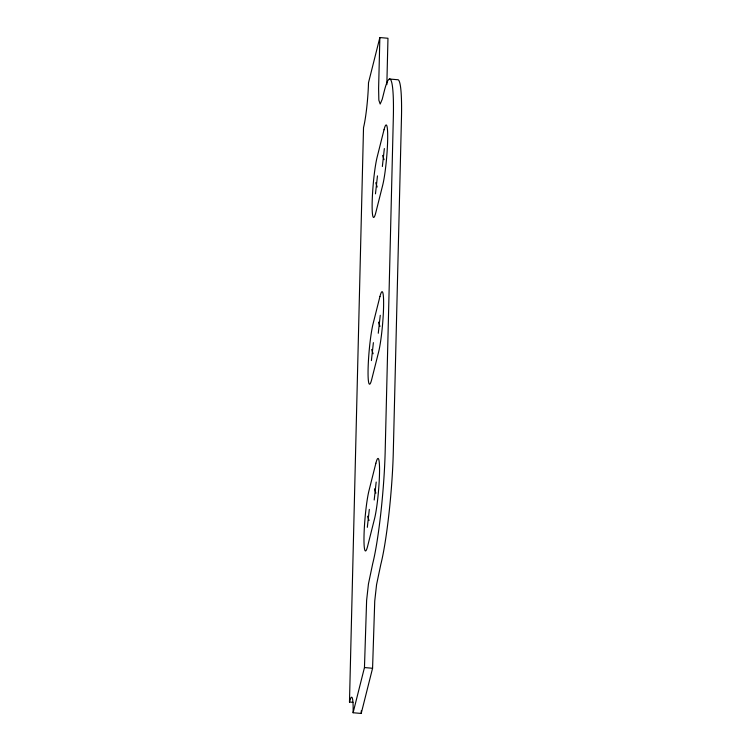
<?xml version="1.0" encoding="UTF-8"?>
<svg xmlns="http://www.w3.org/2000/svg" width="751" height="751" viewBox="0 0 751 751"><rect width="100%" height="100%" fill="white"/><g stroke="black" fill="none" stroke-linecap="round" stroke-linejoin="round"><path stroke-width="1.13" d="M389.431 79.015L397.542 79.719A81.859 8.233 -85 0 1 401.447 118.536L393.299 452.027A81.859 8.233 -85 0 1 380.86 564.198L376.561 584.663L374.74 601.091L372.571 668.268L361.212 713.45L353.101 712.737A32.744 3.295 -85 0 0 349.478 702.035L363.522 127.604A32.744 3.295 -85 0 0 368.497 82.732L379.856 37.55L387.967 38.263L386.84 84.619M353.101 712.737L364.46 667.555L366.619 600.378L368.441 583.959L372.74 563.494A81.859 8.233 -85 0 0 385.179 451.313L393.327 117.823A81.859 8.233 -85 0 0 384.287 91.059L382.231 99.254L380.175 104.07L378.851 100.155L378.607 88.543L379.856 37.55M375.472 193.842L377.462 175.894M382.353 166.515L384.343 148.567M371.398 360.593L373.388 342.644M378.269 333.256L380.259 315.307M367.323 527.333L369.314 509.385M374.195 499.997L376.185 482.048M364.46 667.555L372.571 668.268M349.478 702.035L352.961 702.335M382.616 155.401L384.071 159.681M375.744 182.728L377.19 187.018M378.542 322.141L379.987 326.422M371.67 349.468L373.116 353.759M374.467 488.882L375.913 493.172M367.596 516.219L369.041 520.499M361.259 710.831A32.744 3.295 -85 0 1 361.212 713.45M384.024 129.754L377.152 157.081A32.744 3.295 -85 0 0 372.177 201.953A32.744 3.295 -85 0 0 375.791 212.664L382.663 185.328A32.744 3.295 -85 0 0 387.638 140.456A32.744 3.295 -85 0 0 384.024 129.754M379.95 296.495L373.078 323.822A32.744 3.295 -85 0 0 368.103 368.694A32.744 3.295 -85 0 0 371.717 379.405L378.588 352.078A32.744 3.295 -85 0 0 383.564 307.206A32.744 3.295 -85 0 0 379.95 296.495M375.875 463.236L369.004 490.563A32.744 3.295 -85 0 0 364.028 535.435A32.744 3.295 -85 0 0 367.643 546.146L374.514 518.819A32.744 3.295 -85 0 0 379.49 473.947A32.744 3.295 -85 0 0 375.875 463.236"/></g></svg>
